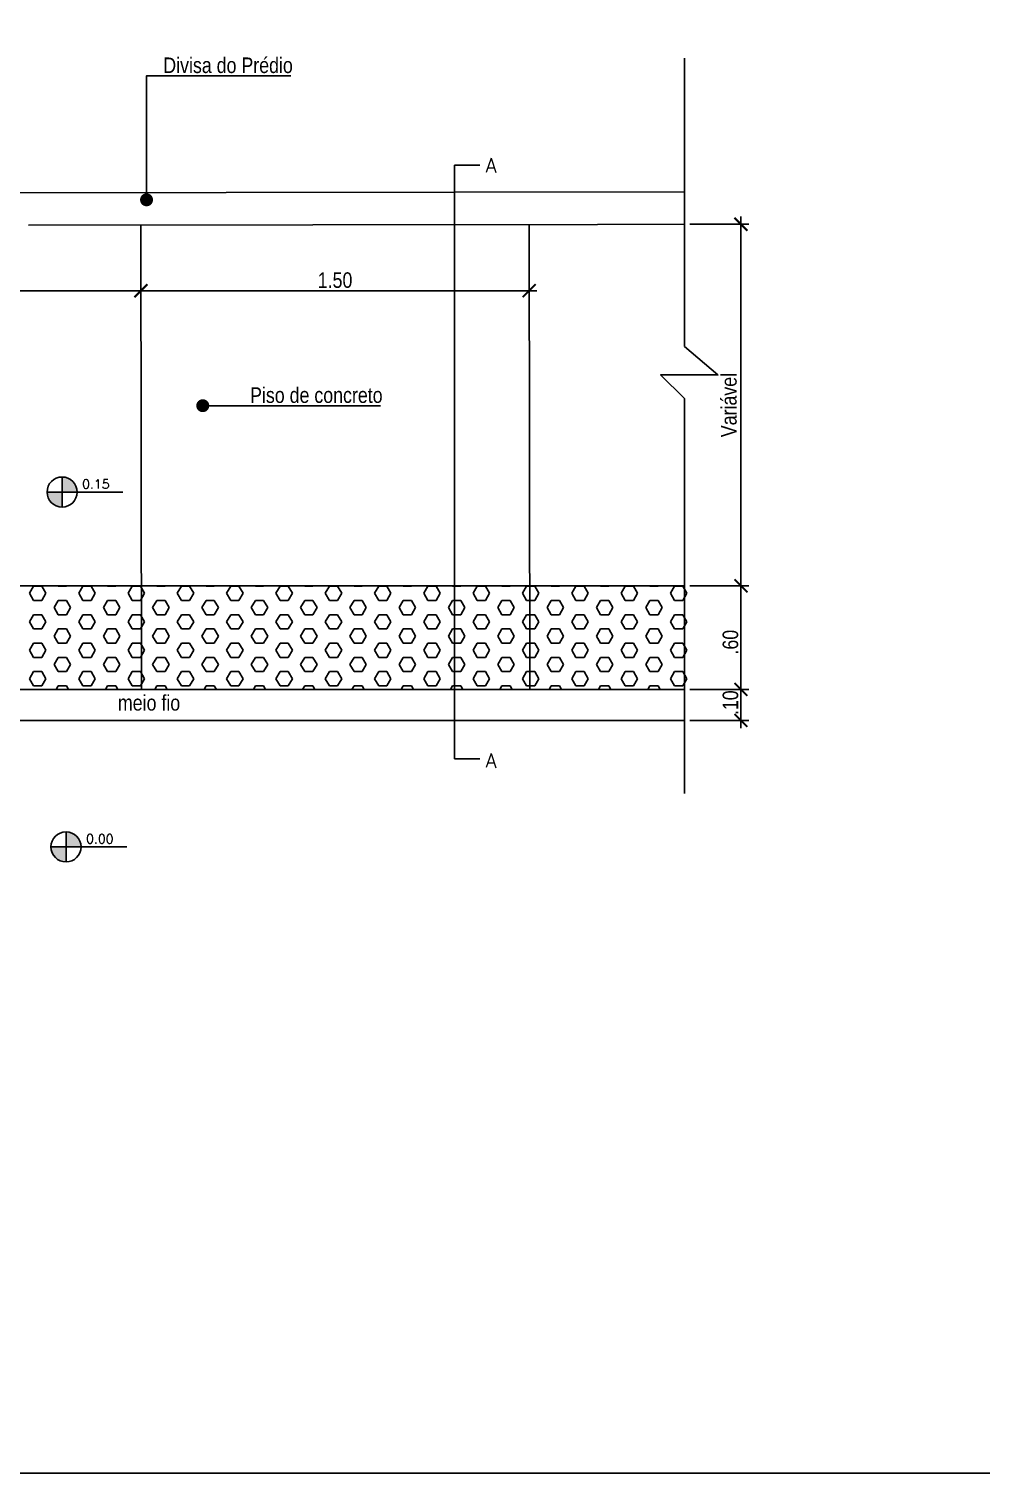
# Model space of a CAD drawing. Extents: x -1057 to 3416, y -340 to 4111.
# Drawn here: x 1353.1 to 1519.4, y -142.2 to 110 of the extents above; entities that cross this region are included whole.
import ezdxf

# ---------------------------------------------------------------- set-up
doc = ezdxf.new("R2010")
doc.units = 0
doc.header["$LTSCALE"] = 50
doc.linetypes.add('CONTINU', pattern=[0])
doc.linetypes.add('DGN Style 1', pattern=[0.003115, 5.18318e-06, -0.00311])
doc.layers.add('0.1', color=8, linetype='Continuous', lineweight=13)
doc.layers.add('Margem A3', color=8, linetype='DGN Style 1', lineweight=0)
for name, color, linetype in [('A-SAN', 1, 'Continuous'), ('ALV-HACH', 253, 'Continuous'), ('medir projeto', 6, 'Continuous')]:
    doc.layers.add(name, color=color, linetype=linetype)
doc.styles.add('80X50', font='romans.shx')
doc.styles.get("Standard").update_dxf_attribs({"font": 'romans.shx'})
doc.styles.add('TEXTOS', font='ARIALN.TTF')

# ---------------------------------------------------------------- blocks, each defined once
blk = doc.blocks.new('_ArchTick')
at = {"color": 0, "linetype": 'ByBlock', "const_width": 0.15}
blk.add_lwpolyline([(-0.5, -0.5), (0.5, 0.5)], dxfattribs=at)
blk = doc.blocks.new('_DOT')
at = {"color": 0, "linetype": 'ByBlock'}
blk.add_line((-0.5, 0), (-1, 0), dxfattribs=at)
at = {"color": 0, "linetype": 'ByBlock', "const_width": 0.5}
blk.add_lwpolyline([(-0.25, 0, 1), (0.25, 0, 1)], format="xyb", close=True, dxfattribs=at)
blk = doc.blocks.new('detalhe1')
at = {"color": 7}
for p, q in [((31199.3709, 5281.1418), (31199.3709, 5280.0268)), ((31199.5884, 5280.5298), (31199.5884, 5279.0725)), ((31197.935, 5280.4978), (31196.8354, 5280.4963)), ((31199.0341, 5280.4993), (31197.935, 5280.4978)), ((31199.3709, 5280.4998), (31199.0341, 5280.4993)), ((31199.3909, 5280.4998), (31199.6184, 5280.4998)), ((31195.7404, 5280.2426), (31197.3004, 5280.2426)), ((31198.8004, 5280.243), (31197.2404, 5280.243)), ((31199.3709, 5279.826), (31199.3709, 5278.2997)), ((31199.5884, 5278.6725), (31199.5884, 5279.1325)), ((31199.3909, 5279.1025), (31199.6184, 5279.1025)), ((31199.3909, 5279.1025), (31199.6184, 5279.1025)), ((31199.5884, 5278.5525), (31199.5884, 5278.7325)), ((31199.3709, 5278.7025), (31195.291, 5278.7025)), ((31199.3909, 5278.7025), (31199.6184, 5278.7025)), ((31199.3909, 5278.7025), (31199.6184, 5278.7025)), ((31199.3709, 5278.5825), (31195.291, 5278.5825)), ((31199.3909, 5278.5825), (31199.6184, 5278.5825))]:
    blk.add_line(p, q, dxfattribs=at)
at = {"color": 5}
for p, q in [((31197.2729, 5278.7025), (31197.2704, 5280.4969)), ((31198.7729, 5278.7025), (31198.7704, 5280.4989))]:
    blk.add_line(p, q, dxfattribs=at)
at = {"color": 1}
blk.add_line((31195.291, 5279.1025), (31199.3709, 5279.1025), dxfattribs=at)
at = {"color": 7}
for points in [[(31197.292, 5280.6443), (31197.292, 5281.0734), (31197.3467, 5281.0734), (31197.8493, 5281.0734)], [(31199.3709, 5280.0268), (31199.4993, 5279.9176), (31199.2781, 5279.9176), (31199.3709, 5279.826)], [(31197.5592, 5279.7987), (31197.682, 5279.7987), (31198.1961, 5279.7987)]]:
    blk.add_lwpolyline(points, dxfattribs=at)
at = {"layer": 'A-SAN', "color": 7}
blk.add_line((31195.291, 5280.6192), (31199.3709, 5280.6248), dxfattribs=at)
at = {"layer": 'ALV-HACH', "color": 1, "ltscale": 10}
for p, q in [((31196.8553, 5279.1011), (31196.8394, 5279.0736)), ((31196.8394, 5279.0736), (31196.8553, 5279.0461)), ((31196.887, 5279.1011), (31196.8553, 5279.1011)), ((31196.887, 5279.1011), (31196.9029, 5279.0736)), ((31196.9029, 5279.0736), (31196.887, 5279.0461)), ((31196.9497, 5279.1025), (31196.9505, 5279.1011)), ((31196.9823, 5279.1011), (31196.9505, 5279.1011)), ((31196.9831, 5279.1025), (31196.9823, 5279.1011)), ((31197.0458, 5279.1011), (31197.0299, 5279.0736)), ((31197.0299, 5279.0736), (31197.0458, 5279.0461)), ((31197.0775, 5279.1011), (31197.0458, 5279.1011)), ((31197.0775, 5279.1011), (31197.0934, 5279.0736)), ((31197.0934, 5279.0736), (31197.0775, 5279.0461)), ((31197.1402, 5279.1025), (31197.141, 5279.1011)), ((31197.1728, 5279.1011), (31197.141, 5279.1011)), ((31197.1736, 5279.1025), (31197.1728, 5279.1011)), ((31197.2363, 5279.1011), (31197.2204, 5279.0736)), ((31197.2204, 5279.0736), (31197.2363, 5279.0461)), ((31197.268, 5279.1011), (31197.2363, 5279.1011)), ((31197.268, 5279.1011), (31197.2839, 5279.0736)), ((31197.2839, 5279.0736), (31197.268, 5279.0461)), ((31197.3307, 5279.1025), (31197.3315, 5279.1011)), ((31197.3633, 5279.1011), (31197.3315, 5279.1011)), ((31197.3641, 5279.1025), (31197.3633, 5279.1011)), ((31197.4268, 5279.1011), (31197.4109, 5279.0736)), ((31197.4109, 5279.0736), (31197.4268, 5279.0461)), ((31197.4585, 5279.1011), (31197.4268, 5279.1011)), ((31197.4585, 5279.1011), (31197.4744, 5279.0736)), ((31197.4744, 5279.0736), (31197.4585, 5279.0461)), ((31197.5212, 5279.1025), (31197.522, 5279.1011)), ((31197.5538, 5279.1011), (31197.522, 5279.1011)), ((31197.5546, 5279.1025), (31197.5538, 5279.1011)), ((31197.6173, 5279.1011), (31197.6014, 5279.0736)), ((31197.6014, 5279.0736), (31197.6173, 5279.0461)), ((31197.649, 5279.1011), (31197.6173, 5279.1011)), ((31197.649, 5279.1011), (31197.6649, 5279.0736)), ((31197.6649, 5279.0736), (31197.649, 5279.0461)), ((31197.7117, 5279.1025), (31197.7125, 5279.1011)), ((31197.7443, 5279.1011), (31197.7125, 5279.1011)), ((31197.7451, 5279.1025), (31197.7443, 5279.1011)), ((31197.8078, 5279.1011), (31197.7919, 5279.0736)), ((31197.7919, 5279.0736), (31197.8078, 5279.0461)), ((31197.8395, 5279.1011), (31197.8078, 5279.1011)), ((31197.8395, 5279.1011), (31197.8554, 5279.0736)), ((31197.8554, 5279.0736), (31197.8395, 5279.0461)), ((31197.9022, 5279.1025), (31197.903, 5279.1011)), ((31197.9348, 5279.1011), (31197.903, 5279.1011)), ((31197.9356, 5279.1025), (31197.9348, 5279.1011)), ((31197.9983, 5279.1011), (31197.9824, 5279.0736)), ((31197.9824, 5279.0736), (31197.9983, 5279.0461)), ((31198.03, 5279.1011), (31197.9983, 5279.1011)), ((31198.03, 5279.1011), (31198.0459, 5279.0736)), ((31198.0459, 5279.0736), (31198.03, 5279.0461)), ((31198.0927, 5279.1025), (31198.0935, 5279.1011)), ((31198.1253, 5279.1011), (31198.0935, 5279.1011)), ((31198.1261, 5279.1025), (31198.1253, 5279.1011)), ((31198.1888, 5279.1011), (31198.1729, 5279.0736)), ((31198.1729, 5279.0736), (31198.1888, 5279.0461)), ((31198.2205, 5279.1011), (31198.1888, 5279.1011)), ((31198.2205, 5279.1011), (31198.2364, 5279.0736)), ((31198.2364, 5279.0736), (31198.2205, 5279.0461)), ((31198.2832, 5279.1025), (31198.284, 5279.1011)), ((31198.3158, 5279.1011), (31198.284, 5279.1011)), ((31198.3166, 5279.1025), (31198.3158, 5279.1011)), ((31198.3793, 5279.1011), (31198.3634, 5279.0736)), ((31198.3634, 5279.0736), (31198.3793, 5279.0461)), ((31198.411, 5279.1011), (31198.3793, 5279.1011)), ((31198.411, 5279.1011), (31198.4269, 5279.0736)), ((31198.4269, 5279.0736), (31198.411, 5279.0461)), ((31198.4737, 5279.1025), (31198.4745, 5279.1011)), ((31198.5063, 5279.1011), (31198.4745, 5279.1011)), ((31198.5071, 5279.1025), (31198.5063, 5279.1011)), ((31198.5698, 5279.1011), (31198.5539, 5279.0736)), ((31198.5539, 5279.0736), (31198.5698, 5279.0461)), ((31198.6015, 5279.1011), (31198.5698, 5279.1011)), ((31198.6015, 5279.1011), (31198.6174, 5279.0736)), ((31198.6174, 5279.0736), (31198.6015, 5279.0461)), ((31198.6642, 5279.1025), (31198.665, 5279.1011)), ((31198.6968, 5279.1011), (31198.665, 5279.1011)), ((31198.6976, 5279.1025), (31198.6968, 5279.1011)), ((31198.7603, 5279.1011), (31198.7444, 5279.0736)), ((31198.7444, 5279.0736), (31198.7603, 5279.0461)), ((31198.792, 5279.1011), (31198.7603, 5279.1011)), ((31198.792, 5279.1011), (31198.8079, 5279.0736)), ((31198.8079, 5279.0736), (31198.792, 5279.0461)), ((31198.8547, 5279.1025), (31198.8555, 5279.1011)), ((31198.8873, 5279.1011), (31198.8555, 5279.1011)), ((31198.8881, 5279.1025), (31198.8873, 5279.1011)), ((31198.9508, 5279.1011), (31198.9349, 5279.0736)), ((31198.9349, 5279.0736), (31198.9508, 5279.0461)), ((31198.9825, 5279.1011), (31198.9508, 5279.1011)), ((31198.9825, 5279.1011), (31198.9984, 5279.0736)), ((31198.9984, 5279.0736), (31198.9825, 5279.0461)), ((31199.0452, 5279.1025), (31199.046, 5279.1011)), ((31199.0778, 5279.1011), (31199.046, 5279.1011)), ((31199.0786, 5279.1025), (31199.0778, 5279.1011)), ((31199.1413, 5279.1011), (31199.1254, 5279.0736)), ((31199.1254, 5279.0736), (31199.1413, 5279.0461)), ((31199.173, 5279.1011), (31199.1413, 5279.1011)), ((31199.173, 5279.1011), (31199.1889, 5279.0736)), ((31199.1889, 5279.0736), (31199.173, 5279.0461)), ((31199.2357, 5279.1025), (31199.2365, 5279.1011)), ((31199.2683, 5279.1011), (31199.2365, 5279.1011)), ((31199.2691, 5279.1025), (31199.2683, 5279.1011)), ((31199.3318, 5279.1011), (31199.3159, 5279.0736)), ((31199.3159, 5279.0736), (31199.3318, 5279.0461)), ((31199.3635, 5279.1011), (31199.3318, 5279.1011)), ((31199.3635, 5279.1011), (31199.3794, 5279.0736)), ((31199.3794, 5279.0736), (31199.3635, 5279.0461)), ((31196.887, 5279.0461), (31196.8553, 5279.0461)), ((31196.9505, 5279.0461), (31196.9346, 5279.0186)), ((31196.9346, 5279.0186), (31196.9505, 5278.9911)), ((31196.9823, 5279.0461), (31196.9505, 5279.0461)), ((31196.9823, 5279.0461), (31196.9981, 5279.0186)), ((31196.9981, 5279.0186), (31196.9823, 5278.9911)), ((31197.0775, 5279.0461), (31197.0458, 5279.0461)), ((31197.141, 5279.0461), (31197.1251, 5279.0186)), ((31197.1251, 5279.0186), (31197.141, 5278.9911)), ((31197.1728, 5279.0461), (31197.141, 5279.0461)), ((31197.1728, 5279.0461), (31197.1886, 5279.0186)), ((31197.1886, 5279.0186), (31197.1728, 5278.9911)), ((31197.268, 5279.0461), (31197.2363, 5279.0461)), ((31197.3315, 5279.0461), (31197.3156, 5279.0186)), ((31197.3156, 5279.0186), (31197.3315, 5278.9911)), ((31197.3633, 5279.0461), (31197.3315, 5279.0461)), ((31197.3633, 5279.0461), (31197.3791, 5279.0186)), ((31197.3791, 5279.0186), (31197.3633, 5278.9911)), ((31197.4585, 5279.0461), (31197.4268, 5279.0461)), ((31197.522, 5279.0461), (31197.5061, 5279.0186)), ((31197.5061, 5279.0186), (31197.522, 5278.9911)), ((31197.5538, 5279.0461), (31197.522, 5279.0461)), ((31197.5538, 5279.0461), (31197.5696, 5279.0186)), ((31197.5696, 5279.0186), (31197.5538, 5278.9911)), ((31197.649, 5279.0461), (31197.6173, 5279.0461)), ((31197.7125, 5279.0461), (31197.6966, 5279.0186)), ((31197.6966, 5279.0186), (31197.7125, 5278.9911)), ((31197.7443, 5279.0461), (31197.7125, 5279.0461)), ((31197.7443, 5279.0461), (31197.7601, 5279.0186)), ((31197.7601, 5279.0186), (31197.7443, 5278.9911)), ((31197.8395, 5279.0461), (31197.8078, 5279.0461)), ((31197.903, 5279.0461), (31197.8871, 5279.0186)), ((31197.8871, 5279.0186), (31197.903, 5278.9911)), ((31197.9348, 5279.0461), (31197.903, 5279.0461)), ((31197.9348, 5279.0461), (31197.9506, 5279.0186)), ((31197.9506, 5279.0186), (31197.9348, 5278.9911)), ((31198.03, 5279.0461), (31197.9983, 5279.0461)), ((31198.0935, 5279.0461), (31198.0776, 5279.0186)), ((31198.0776, 5279.0186), (31198.0935, 5278.9911)), ((31198.1253, 5279.0461), (31198.0935, 5279.0461)), ((31198.1253, 5279.0461), (31198.1411, 5279.0186)), ((31198.1411, 5279.0186), (31198.1253, 5278.9911)), ((31198.2205, 5279.0461), (31198.1888, 5279.0461)), ((31198.284, 5279.0461), (31198.2681, 5279.0186)), ((31198.2681, 5279.0186), (31198.284, 5278.9911)), ((31198.3158, 5279.0461), (31198.284, 5279.0461)), ((31198.3158, 5279.0461), (31198.3316, 5279.0186)), ((31198.3316, 5279.0186), (31198.3158, 5278.9911)), ((31198.411, 5279.0461), (31198.3793, 5279.0461)), ((31198.4745, 5279.0461), (31198.4586, 5279.0186)), ((31198.4586, 5279.0186), (31198.4745, 5278.9911)), ((31198.5063, 5279.0461), (31198.4745, 5279.0461)), ((31198.5063, 5279.0461), (31198.5221, 5279.0186)), ((31198.5221, 5279.0186), (31198.5063, 5278.9911)), ((31198.6015, 5279.0461), (31198.5698, 5279.0461)), ((31198.665, 5279.0461), (31198.6491, 5279.0186)), ((31198.6491, 5279.0186), (31198.665, 5278.9911)), ((31198.6968, 5279.0461), (31198.665, 5279.0461)), ((31198.6968, 5279.0461), (31198.7126, 5279.0186)), ((31198.7126, 5279.0186), (31198.6968, 5278.9911)), ((31198.792, 5279.0461), (31198.7603, 5279.0461)), ((31198.8555, 5279.0461), (31198.8396, 5279.0186)), ((31198.8396, 5279.0186), (31198.8555, 5278.9911)), ((31198.8873, 5279.0461), (31198.8555, 5279.0461)), ((31198.8873, 5279.0461), (31198.9031, 5279.0186)), ((31198.9031, 5279.0186), (31198.8873, 5278.9911)), ((31198.9825, 5279.0461), (31198.9508, 5279.0461)), ((31199.046, 5279.0461), (31199.0301, 5279.0186)), ((31199.0301, 5279.0186), (31199.046, 5278.9911)), ((31199.0778, 5279.0461), (31199.046, 5279.0461)), ((31199.0778, 5279.0461), (31199.0936, 5279.0186)), ((31199.0936, 5279.0186), (31199.0778, 5278.9911)), ((31199.173, 5279.0461), (31199.1413, 5279.0461)), ((31199.2365, 5279.0461), (31199.2206, 5279.0186)), ((31199.2206, 5279.0186), (31199.2365, 5278.9911)), ((31199.2683, 5279.0461), (31199.2365, 5279.0461)), ((31199.2683, 5279.0461), (31199.2841, 5279.0186)), ((31199.2841, 5279.0186), (31199.2683, 5278.9911)), ((31199.3635, 5279.0461), (31199.3318, 5279.0461)), ((31196.8553, 5278.9911), (31196.8394, 5278.9636)), ((31196.8394, 5278.9636), (31196.8553, 5278.9361)), ((31196.887, 5278.9911), (31196.8553, 5278.9911)), ((31196.887, 5278.9911), (31196.9029, 5278.9636)), ((31196.9029, 5278.9636), (31196.887, 5278.9361)), ((31196.9823, 5278.9911), (31196.9505, 5278.9911)), ((31197.0458, 5278.9911), (31197.0299, 5278.9636)), ((31197.0299, 5278.9636), (31197.0458, 5278.9361)), ((31197.0775, 5278.9911), (31197.0458, 5278.9911)), ((31197.0775, 5278.9911), (31197.0934, 5278.9636)), ((31197.0934, 5278.9636), (31197.0775, 5278.9361)), ((31197.1728, 5278.9911), (31197.141, 5278.9911)), ((31197.2363, 5278.9911), (31197.2204, 5278.9636)), ((31197.2204, 5278.9636), (31197.2363, 5278.9361)), ((31197.268, 5278.9911), (31197.2363, 5278.9911)), ((31197.268, 5278.9911), (31197.2839, 5278.9636)), ((31197.2839, 5278.9636), (31197.268, 5278.9361)), ((31197.3633, 5278.9911), (31197.3315, 5278.9911)), ((31197.4268, 5278.9911), (31197.4109, 5278.9636)), ((31197.4109, 5278.9636), (31197.4268, 5278.9361)), ((31197.4585, 5278.9911), (31197.4268, 5278.9911)), ((31197.4585, 5278.9911), (31197.4744, 5278.9636)), ((31197.4744, 5278.9636), (31197.4585, 5278.9361)), ((31197.5538, 5278.9911), (31197.522, 5278.9911)), ((31197.6173, 5278.9911), (31197.6014, 5278.9636)), ((31197.6014, 5278.9636), (31197.6173, 5278.9361)), ((31197.649, 5278.9911), (31197.6173, 5278.9911)), ((31197.649, 5278.9911), (31197.6649, 5278.9636)), ((31197.6649, 5278.9636), (31197.649, 5278.9361)), ((31197.7443, 5278.9911), (31197.7125, 5278.9911)), ((31197.8078, 5278.9911), (31197.7919, 5278.9636)), ((31197.7919, 5278.9636), (31197.8078, 5278.9361)), ((31197.8395, 5278.9911), (31197.8078, 5278.9911)), ((31197.8395, 5278.9911), (31197.8554, 5278.9636)), ((31197.8554, 5278.9636), (31197.8395, 5278.9361)), ((31197.9348, 5278.9911), (31197.903, 5278.9911)), ((31197.9983, 5278.9911), (31197.9824, 5278.9636)), ((31197.9824, 5278.9636), (31197.9983, 5278.9361)), ((31198.03, 5278.9911), (31197.9983, 5278.9911)), ((31198.03, 5278.9911), (31198.0459, 5278.9636)), ((31198.0459, 5278.9636), (31198.03, 5278.9361)), ((31198.1253, 5278.9911), (31198.0935, 5278.9911)), ((31198.1888, 5278.9911), (31198.1729, 5278.9636)), ((31198.1729, 5278.9636), (31198.1888, 5278.9361)), ((31198.2205, 5278.9911), (31198.1888, 5278.9911)), ((31198.2205, 5278.9911), (31198.2364, 5278.9636)), ((31198.2364, 5278.9636), (31198.2205, 5278.9361)), ((31198.3158, 5278.9911), (31198.284, 5278.9911)), ((31198.3793, 5278.9911), (31198.3634, 5278.9636)), ((31198.3634, 5278.9636), (31198.3793, 5278.9361)), ((31198.411, 5278.9911), (31198.3793, 5278.9911)), ((31198.411, 5278.9911), (31198.4269, 5278.9636)), ((31198.4269, 5278.9636), (31198.411, 5278.9361)), ((31198.5063, 5278.9911), (31198.4745, 5278.9911)), ((31198.5698, 5278.9911), (31198.5539, 5278.9636)), ((31198.5539, 5278.9636), (31198.5698, 5278.9361)), ((31198.6015, 5278.9911), (31198.5698, 5278.9911)), ((31198.6015, 5278.9911), (31198.6174, 5278.9636)), ((31198.6174, 5278.9636), (31198.6015, 5278.9361)), ((31198.6968, 5278.9911), (31198.665, 5278.9911)), ((31198.7603, 5278.9911), (31198.7444, 5278.9636)), ((31198.7444, 5278.9636), (31198.7603, 5278.9361)), ((31198.792, 5278.9911), (31198.7603, 5278.9911)), ((31198.792, 5278.9911), (31198.8079, 5278.9636)), ((31198.8079, 5278.9636), (31198.792, 5278.9361)), ((31198.8873, 5278.9911), (31198.8555, 5278.9911)), ((31198.9508, 5278.9911), (31198.9349, 5278.9636)), ((31198.9349, 5278.9636), (31198.9508, 5278.9361)), ((31198.9825, 5278.9911), (31198.9508, 5278.9911)), ((31198.9825, 5278.9911), (31198.9984, 5278.9636)), ((31198.9984, 5278.9636), (31198.9825, 5278.9361)), ((31199.0778, 5278.9911), (31199.046, 5278.9911)), ((31199.1413, 5278.9911), (31199.1254, 5278.9636)), ((31199.1254, 5278.9636), (31199.1413, 5278.9361)), ((31199.173, 5278.9911), (31199.1413, 5278.9911)), ((31199.173, 5278.9911), (31199.1889, 5278.9636)), ((31199.1889, 5278.9636), (31199.173, 5278.9361)), ((31199.2683, 5278.9911), (31199.2365, 5278.9911)), ((31199.3318, 5278.9911), (31199.3159, 5278.9636)), ((31199.3159, 5278.9636), (31199.3318, 5278.9361)), ((31199.3635, 5278.9911), (31199.3318, 5278.9911)), ((31199.3635, 5278.9911), (31199.3794, 5278.9636)), ((31199.3794, 5278.9636), (31199.3635, 5278.9361)), ((31196.887, 5278.9361), (31196.8553, 5278.9361)), ((31196.9505, 5278.9361), (31196.9346, 5278.9086)), ((31196.9346, 5278.9086), (31196.9505, 5278.8811)), ((31196.9823, 5278.9361), (31196.9505, 5278.9361)), ((31196.9823, 5278.9361), (31196.9981, 5278.9086)), ((31196.9981, 5278.9086), (31196.9823, 5278.8811)), ((31197.0775, 5278.9361), (31197.0458, 5278.9361)), ((31197.141, 5278.9361), (31197.1251, 5278.9086)), ((31197.1251, 5278.9086), (31197.141, 5278.8811)), ((31197.1728, 5278.9361), (31197.141, 5278.9361)), ((31197.1728, 5278.9361), (31197.1886, 5278.9086)), ((31197.1886, 5278.9086), (31197.1728, 5278.8811)), ((31197.268, 5278.9361), (31197.2363, 5278.9361)), ((31197.3315, 5278.9361), (31197.3156, 5278.9086)), ((31197.3156, 5278.9086), (31197.3315, 5278.8811)), ((31197.3633, 5278.9361), (31197.3315, 5278.9361)), ((31197.3633, 5278.9361), (31197.3791, 5278.9086)), ((31197.3791, 5278.9086), (31197.3633, 5278.8811)), ((31197.4585, 5278.9361), (31197.4268, 5278.9361)), ((31197.522, 5278.9361), (31197.5061, 5278.9086)), ((31197.5061, 5278.9086), (31197.522, 5278.8811)), ((31197.5538, 5278.9361), (31197.522, 5278.9361)), ((31197.5538, 5278.9361), (31197.5696, 5278.9086)), ((31197.5696, 5278.9086), (31197.5538, 5278.8811)), ((31197.649, 5278.9361), (31197.6173, 5278.9361)), ((31197.7125, 5278.9361), (31197.6966, 5278.9086)), ((31197.6966, 5278.9086), (31197.7125, 5278.8811)), ((31197.7443, 5278.9361), (31197.7125, 5278.9361)), ((31197.7443, 5278.9361), (31197.7601, 5278.9086)), ((31197.7601, 5278.9086), (31197.7443, 5278.8811)), ((31197.8395, 5278.9361), (31197.8078, 5278.9361)), ((31197.903, 5278.9361), (31197.8871, 5278.9086)), ((31197.8871, 5278.9086), (31197.903, 5278.8811)), ((31197.9348, 5278.9361), (31197.903, 5278.9361)), ((31197.9348, 5278.9361), (31197.9506, 5278.9086)), ((31197.9506, 5278.9086), (31197.9348, 5278.8811)), ((31198.03, 5278.9361), (31197.9983, 5278.9361)), ((31198.0935, 5278.9361), (31198.0776, 5278.9086)), ((31198.0776, 5278.9086), (31198.0935, 5278.8811)), ((31198.1253, 5278.9361), (31198.0935, 5278.9361)), ((31198.1253, 5278.9361), (31198.1411, 5278.9086)), ((31198.1411, 5278.9086), (31198.1253, 5278.8811)), ((31198.2205, 5278.9361), (31198.1888, 5278.9361)), ((31198.284, 5278.9361), (31198.2681, 5278.9086)), ((31198.2681, 5278.9086), (31198.284, 5278.8811)), ((31198.3158, 5278.9361), (31198.284, 5278.9361)), ((31198.3158, 5278.9361), (31198.3316, 5278.9086)), ((31198.3316, 5278.9086), (31198.3158, 5278.8811)), ((31198.411, 5278.9361), (31198.3793, 5278.9361)), ((31198.4745, 5278.9361), (31198.4586, 5278.9086)), ((31198.4586, 5278.9086), (31198.4745, 5278.8811)), ((31198.5063, 5278.9361), (31198.4745, 5278.9361)), ((31198.5063, 5278.9361), (31198.5221, 5278.9086)), ((31198.5221, 5278.9086), (31198.5063, 5278.8811)), ((31198.6015, 5278.9361), (31198.5698, 5278.9361)), ((31198.665, 5278.9361), (31198.6491, 5278.9086)), ((31198.6491, 5278.9086), (31198.665, 5278.8811)), ((31198.6968, 5278.9361), (31198.665, 5278.9361)), ((31198.6968, 5278.9361), (31198.7126, 5278.9086)), ((31198.7126, 5278.9086), (31198.6968, 5278.8811)), ((31198.792, 5278.9361), (31198.7603, 5278.9361)), ((31198.8555, 5278.9361), (31198.8396, 5278.9086)), ((31198.8396, 5278.9086), (31198.8555, 5278.8811)), ((31198.8873, 5278.9361), (31198.8555, 5278.9361)), ((31198.8873, 5278.9361), (31198.9031, 5278.9086)), ((31198.9031, 5278.9086), (31198.8873, 5278.8811)), ((31198.9825, 5278.9361), (31198.9508, 5278.9361)), ((31199.046, 5278.9361), (31199.0301, 5278.9086)), ((31199.0301, 5278.9086), (31199.046, 5278.8811)), ((31199.0778, 5278.9361), (31199.046, 5278.9361)), ((31199.0778, 5278.9361), (31199.0936, 5278.9086)), ((31199.0936, 5278.9086), (31199.0778, 5278.8811)), ((31199.173, 5278.9361), (31199.1413, 5278.9361)), ((31199.2365, 5278.9361), (31199.2206, 5278.9086)), ((31199.2206, 5278.9086), (31199.2365, 5278.8811)), ((31199.2683, 5278.9361), (31199.2365, 5278.9361)), ((31199.2683, 5278.9361), (31199.2841, 5278.9086)), ((31199.2841, 5278.9086), (31199.2683, 5278.8811)), ((31199.3635, 5278.9361), (31199.3318, 5278.9361)), ((31196.8553, 5278.8811), (31196.8394, 5278.8536)), ((31196.8394, 5278.8536), (31196.8553, 5278.8262)), ((31196.887, 5278.8811), (31196.8553, 5278.8811)), ((31196.887, 5278.8811), (31196.9029, 5278.8536)), ((31196.9029, 5278.8536), (31196.887, 5278.8262)), ((31196.9823, 5278.8811), (31196.9505, 5278.8811)), ((31197.0458, 5278.8811), (31197.0299, 5278.8536)), ((31197.0299, 5278.8536), (31197.0458, 5278.8262)), ((31197.0775, 5278.8811), (31197.0458, 5278.8811)), ((31197.0775, 5278.8811), (31197.0934, 5278.8536)), ((31197.0934, 5278.8536), (31197.0775, 5278.8262)), ((31197.1728, 5278.8811), (31197.141, 5278.8811)), ((31197.2363, 5278.8811), (31197.2204, 5278.8536)), ((31197.2204, 5278.8536), (31197.2363, 5278.8262)), ((31197.268, 5278.8811), (31197.2363, 5278.8811)), ((31197.268, 5278.8811), (31197.2839, 5278.8536)), ((31197.2839, 5278.8536), (31197.268, 5278.8262)), ((31197.3633, 5278.8811), (31197.3315, 5278.8811)), ((31197.4268, 5278.8811), (31197.4109, 5278.8536)), ((31197.4109, 5278.8536), (31197.4268, 5278.8262)), ((31197.4585, 5278.8811), (31197.4268, 5278.8811)), ((31197.4585, 5278.8811), (31197.4744, 5278.8536)), ((31197.4744, 5278.8536), (31197.4585, 5278.8262)), ((31197.5538, 5278.8811), (31197.522, 5278.8811)), ((31197.6173, 5278.8811), (31197.6014, 5278.8536)), ((31197.6014, 5278.8536), (31197.6173, 5278.8262)), ((31197.649, 5278.8811), (31197.6173, 5278.8811)), ((31197.649, 5278.8811), (31197.6649, 5278.8536)), ((31197.6649, 5278.8536), (31197.649, 5278.8262)), ((31197.7443, 5278.8811), (31197.7125, 5278.8811)), ((31197.8078, 5278.8811), (31197.7919, 5278.8536)), ((31197.7919, 5278.8536), (31197.8078, 5278.8262)), ((31197.8395, 5278.8811), (31197.8078, 5278.8811)), ((31197.8395, 5278.8811), (31197.8554, 5278.8536)), ((31197.8554, 5278.8536), (31197.8395, 5278.8262)), ((31197.9348, 5278.8811), (31197.903, 5278.8811)), ((31197.9983, 5278.8811), (31197.9824, 5278.8536)), ((31197.9824, 5278.8536), (31197.9983, 5278.8262)), ((31198.03, 5278.8811), (31197.9983, 5278.8811)), ((31198.03, 5278.8811), (31198.0459, 5278.8536)), ((31198.0459, 5278.8536), (31198.03, 5278.8262)), ((31198.1253, 5278.8811), (31198.0935, 5278.8811)), ((31198.1888, 5278.8811), (31198.1729, 5278.8536)), ((31198.1729, 5278.8536), (31198.1888, 5278.8262)), ((31198.2205, 5278.8811), (31198.1888, 5278.8811)), ((31198.2205, 5278.8811), (31198.2364, 5278.8536)), ((31198.2364, 5278.8536), (31198.2205, 5278.8262)), ((31198.3158, 5278.8811), (31198.284, 5278.8811)), ((31198.3793, 5278.8811), (31198.3634, 5278.8536)), ((31198.3634, 5278.8536), (31198.3793, 5278.8262)), ((31198.411, 5278.8811), (31198.3793, 5278.8811)), ((31198.411, 5278.8811), (31198.4269, 5278.8536)), ((31198.4269, 5278.8536), (31198.411, 5278.8262)), ((31198.5063, 5278.8811), (31198.4745, 5278.8811)), ((31198.5698, 5278.8811), (31198.5539, 5278.8536)), ((31198.5539, 5278.8536), (31198.5698, 5278.8262)), ((31198.6015, 5278.8811), (31198.5698, 5278.8811)), ((31198.6015, 5278.8811), (31198.6174, 5278.8536)), ((31198.6174, 5278.8536), (31198.6015, 5278.8262)), ((31198.6968, 5278.8811), (31198.665, 5278.8811)), ((31198.7603, 5278.8811), (31198.7444, 5278.8536)), ((31198.7444, 5278.8536), (31198.7603, 5278.8262)), ((31198.792, 5278.8811), (31198.7603, 5278.8811)), ((31198.792, 5278.8811), (31198.8079, 5278.8536)), ((31198.8079, 5278.8536), (31198.792, 5278.8262)), ((31198.8873, 5278.8811), (31198.8555, 5278.8811)), ((31198.9508, 5278.8811), (31198.9349, 5278.8536)), ((31198.9349, 5278.8536), (31198.9508, 5278.8262)), ((31198.9825, 5278.8811), (31198.9508, 5278.8811)), ((31198.9825, 5278.8811), (31198.9984, 5278.8536)), ((31198.9984, 5278.8536), (31198.9825, 5278.8262)), ((31199.0778, 5278.8811), (31199.046, 5278.8811)), ((31199.1413, 5278.8811), (31199.1254, 5278.8536)), ((31199.1254, 5278.8536), (31199.1413, 5278.8262)), ((31199.173, 5278.8811), (31199.1413, 5278.8811)), ((31199.173, 5278.8811), (31199.1889, 5278.8536)), ((31199.1889, 5278.8536), (31199.173, 5278.8262)), ((31199.2683, 5278.8811), (31199.2365, 5278.8811)), ((31199.3318, 5278.8811), (31199.3159, 5278.8536)), ((31199.3159, 5278.8536), (31199.3318, 5278.8262)), ((31199.3635, 5278.8811), (31199.3318, 5278.8811)), ((31199.3635, 5278.8811), (31199.3794, 5278.8536)), ((31199.3794, 5278.8536), (31199.3635, 5278.8262)), ((31196.887, 5278.8262), (31196.8553, 5278.8262)), ((31196.9505, 5278.8262), (31196.9346, 5278.7987)), ((31196.9346, 5278.7987), (31196.9505, 5278.7712)), ((31196.9823, 5278.8262), (31196.9505, 5278.8262)), ((31196.9823, 5278.8262), (31196.9981, 5278.7987)), ((31196.9981, 5278.7987), (31196.9823, 5278.7712)), ((31197.0775, 5278.8262), (31197.0458, 5278.8262)), ((31197.141, 5278.8262), (31197.1251, 5278.7987)), ((31197.1251, 5278.7987), (31197.141, 5278.7712)), ((31197.1728, 5278.8262), (31197.141, 5278.8262)), ((31197.1728, 5278.8262), (31197.1886, 5278.7987)), ((31197.1886, 5278.7987), (31197.1728, 5278.7712)), ((31197.268, 5278.8262), (31197.2363, 5278.8262)), ((31197.3315, 5278.8262), (31197.3156, 5278.7987)), ((31197.3156, 5278.7987), (31197.3315, 5278.7712)), ((31197.3633, 5278.8262), (31197.3315, 5278.8262)), ((31197.3633, 5278.8262), (31197.3791, 5278.7987)), ((31197.3791, 5278.7987), (31197.3633, 5278.7712)), ((31197.4585, 5278.8262), (31197.4268, 5278.8262)), ((31197.522, 5278.8262), (31197.5061, 5278.7987)), ((31197.5061, 5278.7987), (31197.522, 5278.7712)), ((31197.5538, 5278.8262), (31197.522, 5278.8262)), ((31197.5538, 5278.8262), (31197.5696, 5278.7987)), ((31197.5696, 5278.7987), (31197.5538, 5278.7712)), ((31197.649, 5278.8262), (31197.6173, 5278.8262)), ((31197.7125, 5278.8262), (31197.6966, 5278.7987)), ((31197.6966, 5278.7987), (31197.7125, 5278.7712)), ((31197.7443, 5278.8262), (31197.7125, 5278.8262)), ((31197.7443, 5278.8262), (31197.7601, 5278.7987)), ((31197.7601, 5278.7987), (31197.7443, 5278.7712)), ((31197.8395, 5278.8262), (31197.8078, 5278.8262)), ((31197.903, 5278.8262), (31197.8871, 5278.7987)), ((31197.8871, 5278.7987), (31197.903, 5278.7712)), ((31197.9348, 5278.8262), (31197.903, 5278.8262)), ((31197.9348, 5278.8262), (31197.9506, 5278.7987)), ((31197.9506, 5278.7987), (31197.9348, 5278.7712)), ((31198.03, 5278.8262), (31197.9983, 5278.8262)), ((31198.0935, 5278.8262), (31198.0776, 5278.7987)), ((31198.0776, 5278.7987), (31198.0935, 5278.7712)), ((31198.1253, 5278.8262), (31198.0935, 5278.8262)), ((31198.1253, 5278.8262), (31198.1411, 5278.7987)), ((31198.1411, 5278.7987), (31198.1253, 5278.7712)), ((31198.2205, 5278.8262), (31198.1888, 5278.8262)), ((31198.284, 5278.8262), (31198.2681, 5278.7987)), ((31198.2681, 5278.7987), (31198.284, 5278.7712)), ((31198.3158, 5278.8262), (31198.284, 5278.8262)), ((31198.3158, 5278.8262), (31198.3316, 5278.7987)), ((31198.3316, 5278.7987), (31198.3158, 5278.7712)), ((31198.411, 5278.8262), (31198.3793, 5278.8262)), ((31198.4745, 5278.8262), (31198.4586, 5278.7987)), ((31198.4586, 5278.7987), (31198.4745, 5278.7712)), ((31198.5063, 5278.8262), (31198.4745, 5278.8262)), ((31198.5063, 5278.8262), (31198.5221, 5278.7987)), ((31198.5221, 5278.7987), (31198.5063, 5278.7712)), ((31198.6015, 5278.8262), (31198.5698, 5278.8262)), ((31198.665, 5278.8262), (31198.6491, 5278.7987)), ((31198.6491, 5278.7987), (31198.665, 5278.7712)), ((31198.6968, 5278.8262), (31198.665, 5278.8262)), ((31198.6968, 5278.8262), (31198.7126, 5278.7987)), ((31198.7126, 5278.7987), (31198.6968, 5278.7712)), ((31198.792, 5278.8262), (31198.7603, 5278.8262)), ((31198.8555, 5278.8262), (31198.8396, 5278.7987)), ((31198.8396, 5278.7987), (31198.8555, 5278.7712)), ((31198.8873, 5278.8262), (31198.8555, 5278.8262)), ((31198.8873, 5278.8262), (31198.9031, 5278.7987)), ((31198.9031, 5278.7987), (31198.8873, 5278.7712)), ((31198.9825, 5278.8262), (31198.9508, 5278.8262)), ((31199.046, 5278.8262), (31199.0301, 5278.7987)), ((31199.0301, 5278.7987), (31199.046, 5278.7712)), ((31199.0778, 5278.8262), (31199.046, 5278.8262)), ((31199.0778, 5278.8262), (31199.0936, 5278.7987)), ((31199.0936, 5278.7987), (31199.0778, 5278.7712)), ((31199.173, 5278.8262), (31199.1413, 5278.8262)), ((31199.2365, 5278.8262), (31199.2206, 5278.7987)), ((31199.2206, 5278.7987), (31199.2365, 5278.7712)), ((31199.2683, 5278.8262), (31199.2365, 5278.8262)), ((31199.2683, 5278.8262), (31199.2841, 5278.7987)), ((31199.2841, 5278.7987), (31199.2683, 5278.7712)), ((31199.3635, 5278.8262), (31199.3318, 5278.8262)), ((31196.8553, 5278.7712), (31196.8394, 5278.7437)), ((31196.8394, 5278.7437), (31196.8553, 5278.7162)), ((31196.887, 5278.7712), (31196.8553, 5278.7712)), ((31196.887, 5278.7712), (31196.9029, 5278.7437)), ((31196.9029, 5278.7437), (31196.887, 5278.7162)), ((31196.9823, 5278.7712), (31196.9505, 5278.7712)), ((31197.0458, 5278.7712), (31197.0299, 5278.7437)), ((31197.0299, 5278.7437), (31197.0458, 5278.7162)), ((31197.0775, 5278.7712), (31197.0458, 5278.7712)), ((31197.0775, 5278.7712), (31197.0934, 5278.7437)), ((31197.0934, 5278.7437), (31197.0775, 5278.7162)), ((31197.1728, 5278.7712), (31197.141, 5278.7712)), ((31197.2363, 5278.7712), (31197.2204, 5278.7437)), ((31197.2204, 5278.7437), (31197.2363, 5278.7162)), ((31197.268, 5278.7712), (31197.2363, 5278.7712)), ((31197.268, 5278.7712), (31197.2839, 5278.7437)), ((31197.2839, 5278.7437), (31197.268, 5278.7162)), ((31197.3633, 5278.7712), (31197.3315, 5278.7712)), ((31197.4268, 5278.7712), (31197.4109, 5278.7437)), ((31197.4109, 5278.7437), (31197.4268, 5278.7162)), ((31197.4585, 5278.7712), (31197.4268, 5278.7712)), ((31197.4585, 5278.7712), (31197.4744, 5278.7437)), ((31197.4744, 5278.7437), (31197.4585, 5278.7162)), ((31197.5538, 5278.7712), (31197.522, 5278.7712)), ((31197.6173, 5278.7712), (31197.6014, 5278.7437)), ((31197.6014, 5278.7437), (31197.6173, 5278.7162)), ((31197.649, 5278.7712), (31197.6173, 5278.7712)), ((31197.649, 5278.7712), (31197.6649, 5278.7437)), ((31197.6649, 5278.7437), (31197.649, 5278.7162)), ((31197.7443, 5278.7712), (31197.7125, 5278.7712)), ((31197.8078, 5278.7712), (31197.7919, 5278.7437)), ((31197.7919, 5278.7437), (31197.8078, 5278.7162)), ((31197.8395, 5278.7712), (31197.8078, 5278.7712)), ((31197.8395, 5278.7712), (31197.8554, 5278.7437)), ((31197.8554, 5278.7437), (31197.8395, 5278.7162)), ((31197.9348, 5278.7712), (31197.903, 5278.7712)), ((31197.9983, 5278.7712), (31197.9824, 5278.7437)), ((31197.9824, 5278.7437), (31197.9983, 5278.7162)), ((31198.03, 5278.7712), (31197.9983, 5278.7712)), ((31198.03, 5278.7712), (31198.0459, 5278.7437)), ((31198.0459, 5278.7437), (31198.03, 5278.7162)), ((31198.1253, 5278.7712), (31198.0935, 5278.7712)), ((31198.1888, 5278.7712), (31198.1729, 5278.7437)), ((31198.1729, 5278.7437), (31198.1888, 5278.7162)), ((31198.2205, 5278.7712), (31198.1888, 5278.7712)), ((31198.2205, 5278.7712), (31198.2364, 5278.7437)), ((31198.2364, 5278.7437), (31198.2205, 5278.7162)), ((31198.3158, 5278.7712), (31198.284, 5278.7712)), ((31198.3793, 5278.7712), (31198.3634, 5278.7437)), ((31198.3634, 5278.7437), (31198.3793, 5278.7162)), ((31198.411, 5278.7712), (31198.3793, 5278.7712)), ((31198.411, 5278.7712), (31198.4269, 5278.7437)), ((31198.4269, 5278.7437), (31198.411, 5278.7162)), ((31198.5063, 5278.7712), (31198.4745, 5278.7712)), ((31198.5698, 5278.7712), (31198.5539, 5278.7437)), ((31198.5539, 5278.7437), (31198.5698, 5278.7162)), ((31198.6015, 5278.7712), (31198.5698, 5278.7712)), ((31198.6015, 5278.7712), (31198.6174, 5278.7437)), ((31198.6174, 5278.7437), (31198.6015, 5278.7162)), ((31198.6968, 5278.7712), (31198.665, 5278.7712)), ((31198.7603, 5278.7712), (31198.7444, 5278.7437)), ((31198.7444, 5278.7437), (31198.7603, 5278.7162)), ((31198.792, 5278.7712), (31198.7603, 5278.7712)), ((31198.792, 5278.7712), (31198.8079, 5278.7437)), ((31198.8079, 5278.7437), (31198.792, 5278.7162)), ((31198.8873, 5278.7712), (31198.8555, 5278.7712)), ((31198.9508, 5278.7712), (31198.9349, 5278.7437)), ((31198.9349, 5278.7437), (31198.9508, 5278.7162)), ((31198.9825, 5278.7712), (31198.9508, 5278.7712)), ((31198.9825, 5278.7712), (31198.9984, 5278.7437)), ((31198.9984, 5278.7437), (31198.9825, 5278.7162)), ((31199.0778, 5278.7712), (31199.046, 5278.7712)), ((31199.1413, 5278.7712), (31199.1254, 5278.7437)), ((31199.1254, 5278.7437), (31199.1413, 5278.7162)), ((31199.173, 5278.7712), (31199.1413, 5278.7712)), ((31199.173, 5278.7712), (31199.1889, 5278.7437)), ((31199.1889, 5278.7437), (31199.173, 5278.7162)), ((31199.2683, 5278.7712), (31199.2365, 5278.7712)), ((31199.3318, 5278.7712), (31199.3159, 5278.7437)), ((31199.3159, 5278.7437), (31199.3318, 5278.7162)), ((31199.3635, 5278.7712), (31199.3318, 5278.7712)), ((31199.3635, 5278.7712), (31199.3794, 5278.7437)), ((31199.3794, 5278.7437), (31199.3635, 5278.7162)), ((31196.887, 5278.7162), (31196.8553, 5278.7162)), ((31196.9505, 5278.7162), (31196.9426, 5278.7025)), ((31196.9823, 5278.7162), (31196.9505, 5278.7162)), ((31196.9823, 5278.7162), (31196.9902, 5278.7025)), ((31197.0775, 5278.7162), (31197.0458, 5278.7162)), ((31197.141, 5278.7162), (31197.1331, 5278.7025)), ((31197.1728, 5278.7162), (31197.141, 5278.7162)), ((31197.1728, 5278.7162), (31197.1807, 5278.7025)), ((31197.268, 5278.7162), (31197.2363, 5278.7162)), ((31197.3315, 5278.7162), (31197.3236, 5278.7025)), ((31197.3633, 5278.7162), (31197.3315, 5278.7162)), ((31197.3633, 5278.7162), (31197.3712, 5278.7025)), ((31197.4585, 5278.7162), (31197.4268, 5278.7162)), ((31197.522, 5278.7162), (31197.5141, 5278.7025)), ((31197.5538, 5278.7162), (31197.522, 5278.7162)), ((31197.5538, 5278.7162), (31197.5617, 5278.7025)), ((31197.649, 5278.7162), (31197.6173, 5278.7162)), ((31197.7125, 5278.7162), (31197.7046, 5278.7025)), ((31197.7443, 5278.7162), (31197.7125, 5278.7162)), ((31197.7443, 5278.7162), (31197.7522, 5278.7025)), ((31197.8395, 5278.7162), (31197.8078, 5278.7162)), ((31197.903, 5278.7162), (31197.8951, 5278.7025)), ((31197.9348, 5278.7162), (31197.903, 5278.7162)), ((31197.9348, 5278.7162), (31197.9427, 5278.7025)), ((31198.03, 5278.7162), (31197.9983, 5278.7162)), ((31198.0935, 5278.7162), (31198.0856, 5278.7025)), ((31198.1253, 5278.7162), (31198.0935, 5278.7162)), ((31198.1253, 5278.7162), (31198.1332, 5278.7025)), ((31198.2205, 5278.7162), (31198.1888, 5278.7162)), ((31198.284, 5278.7162), (31198.2761, 5278.7025)), ((31198.3158, 5278.7162), (31198.284, 5278.7162)), ((31198.3158, 5278.7162), (31198.3237, 5278.7025)), ((31198.411, 5278.7162), (31198.3793, 5278.7162)), ((31198.4745, 5278.7162), (31198.4666, 5278.7025)), ((31198.5063, 5278.7162), (31198.4745, 5278.7162)), ((31198.5063, 5278.7162), (31198.5142, 5278.7025)), ((31198.6015, 5278.7162), (31198.5698, 5278.7162)), ((31198.665, 5278.7162), (31198.6571, 5278.7025)), ((31198.6968, 5278.7162), (31198.665, 5278.7162)), ((31198.6968, 5278.7162), (31198.7047, 5278.7025)), ((31198.792, 5278.7162), (31198.7603, 5278.7162)), ((31198.8555, 5278.7162), (31198.8476, 5278.7025)), ((31198.8873, 5278.7162), (31198.8555, 5278.7162)), ((31198.8873, 5278.7162), (31198.8952, 5278.7025)), ((31198.9825, 5278.7162), (31198.9508, 5278.7162)), ((31199.046, 5278.7162), (31199.0381, 5278.7025)), ((31199.0778, 5278.7162), (31199.046, 5278.7162)), ((31199.0778, 5278.7162), (31199.0857, 5278.7025)), ((31199.173, 5278.7162), (31199.1413, 5278.7162)), ((31199.2365, 5278.7162), (31199.2286, 5278.7025)), ((31199.2683, 5278.7162), (31199.2365, 5278.7162)), ((31199.2683, 5278.7162), (31199.2762, 5278.7025)), ((31199.3635, 5278.7162), (31199.3318, 5278.7162))]:
    blk.add_line(p, q, dxfattribs=at)
at = {"color": 7, "xscale": 0.05, "yscale": 0.05, "zscale": 0.05}
for name, p, rotation in [('_DOT', (31197.292, 5280.5943), 270), ('_ArchTick', (31199.5884, 5280.4998), 90), ('_ArchTick', (31197.2704, 5280.243), 180), ('_DOT', (31197.5092, 5279.7987), 179.999999999397), ('_ArchTick', (31199.5884, 5279.1025), 270), ('_ArchTick', (31199.5884, 5279.1025), 90), ('_ArchTick', (31199.5884, 5278.7025), 90), ('_ArchTick', (31199.5884, 5278.7025), 270), ('_ArchTick', (31199.5884, 5278.5825), 270)]:
    blk.add_blockref(name, p, dxfattribs=dict(at, rotation=rotation))
for p in [(31197.2704, 5280.2426), (31198.7704, 5280.243)]:
    blk.add_blockref('_ArchTick', p, dxfattribs=at)
at = {"color": 7, "char_height": 0.06, "style": 'TEXTOS'}
for s, insert, attachment_point in [('Divisa do Prédio ', (31197.3567, 5281.0834), 7), ('\\A1;1.50', (31198.0204, 5280.2836), 5), ('Piso de concreto', (31197.692, 5279.8087), 7), ('meio fio ', (31197.1813, 5278.6197), 7)]:
    blk.add_mtext(s, dxfattribs=dict(at, insert=insert, attachment_point=attachment_point))
at = {"color": 7, "char_height": 0.06, "attachment_point": 5, "rotation": 90, "style": 'TEXTOS'}
for s, insert in [('\\A1;Variável', (31199.5423, 5279.8011)), ('\\A1;.60', (31199.5482, 5278.8848)), ('\\A1;.10', (31199.5482, 5278.6508))]:
    blk.add_mtext(s, dxfattribs=dict(at, insert=insert))

msp = doc.modelspace()

# ---------------------------------------------------------------- hatches: boundary and pattern name
at = {"layer": 'medir projeto', "linetype": 'CONTINU', "lineweight": -2}
h = msp.add_hatch(color=7, dxfattribs=at)
h.dxf.hatch_style = 1
h.paths.add_polyline_path([(1361.532, 29.122, 0.4142136), (1358.902, 31.752), (1358.902, 29.122)])
h.paths.add_polyline_path([(1358.902, 29.122), (1356.272, 29.122, 0.4142136), (1358.902, 26.492)])
h = msp.add_hatch(color=7, dxfattribs=at)
h.dxf.hatch_style = 1
h.paths.add_polyline_path([(1362.218, -32.859, 0.4142136), (1359.588, -30.229), (1359.588, -32.859)])
h.paths.add_polyline_path([(1359.588, -32.859), (1356.959, -32.859, 0.4142136), (1359.588, -35.488)])

# ---------------------------------------------------------------- linework, layer by layer
at = {"layer": 'Margem A3', "color": 3, "linetype": 'CONTINU', "lineweight": -2}
msp.add_lwpolyline([(288.947, 769.066), (1851.613, 769.066), (1851.613, -142.249), (288.947, -142.249)], close=True, dxfattribs=at)
at = {"layer": 'medir projeto', "color": 4, "linetype": 'CONTINU', "lineweight": -2}
for p, q in [((1427.444, -17.496), (1427.444, 86.22)), ((1427.444, 86.22), (1431.845, 86.22)), ((1427.444, -17.496), (1431.845, -17.496))]:
    msp.add_line(p, q, dxfattribs=at)
at = {"layer": 'medir projeto', "color": 7, "linetype": 'CONTINU', "lineweight": -2}
for p, q in [((1358.902, 31.752), (1358.902, 26.492)), ((1356.272, 29.122), (1361.532, 29.122)), ((1361.532, 29.122), (1369.505, 29.122)), ((1359.588, -30.229), (1359.588, -35.488)), ((1356.959, -32.859), (1362.218, -32.859)), ((1362.218, -32.859), (1370.191, -32.859))]:
    msp.add_line(p, q, dxfattribs=at)
for centre in [(1358.902, 29.122), (1359.588, -32.859)]:
    msp.add_circle(centre, 2.63, dxfattribs=at)

# ---------------------------------------------------------------- block references
at = {"color": 253, "linetype": 'Continuous', "xscale": 45.20310679457813, "yscale": 45.20310679457813, "zscale": 45.20310679457813}
msp.add_blockref('detalhe1', (-1408840.869, -238619.096), dxfattribs=at)

# ---------------------------------------------------------------- texts
at = {"layer": '0.1', "color": 7, "style": '80X50'}
for s, p in [('0.15', (1362.399, 29.743)), ('0.00', (1363.086, -32.237))]:
    msp.add_text(s, height=1.6, rotation=359.71748, dxfattribs=at).set_placement(p)
at = {"layer": 'Margem A3', "color": 7, "linetype": 'CONTINU', "lineweight": -2}
for p in [(1432.836, 84.924), (1432.836, -19.015)]:
    msp.add_text('A', height=2.5, rotation=359.72328, dxfattribs=at).set_placement(p)

doc.saveas('drawing.dxf')
